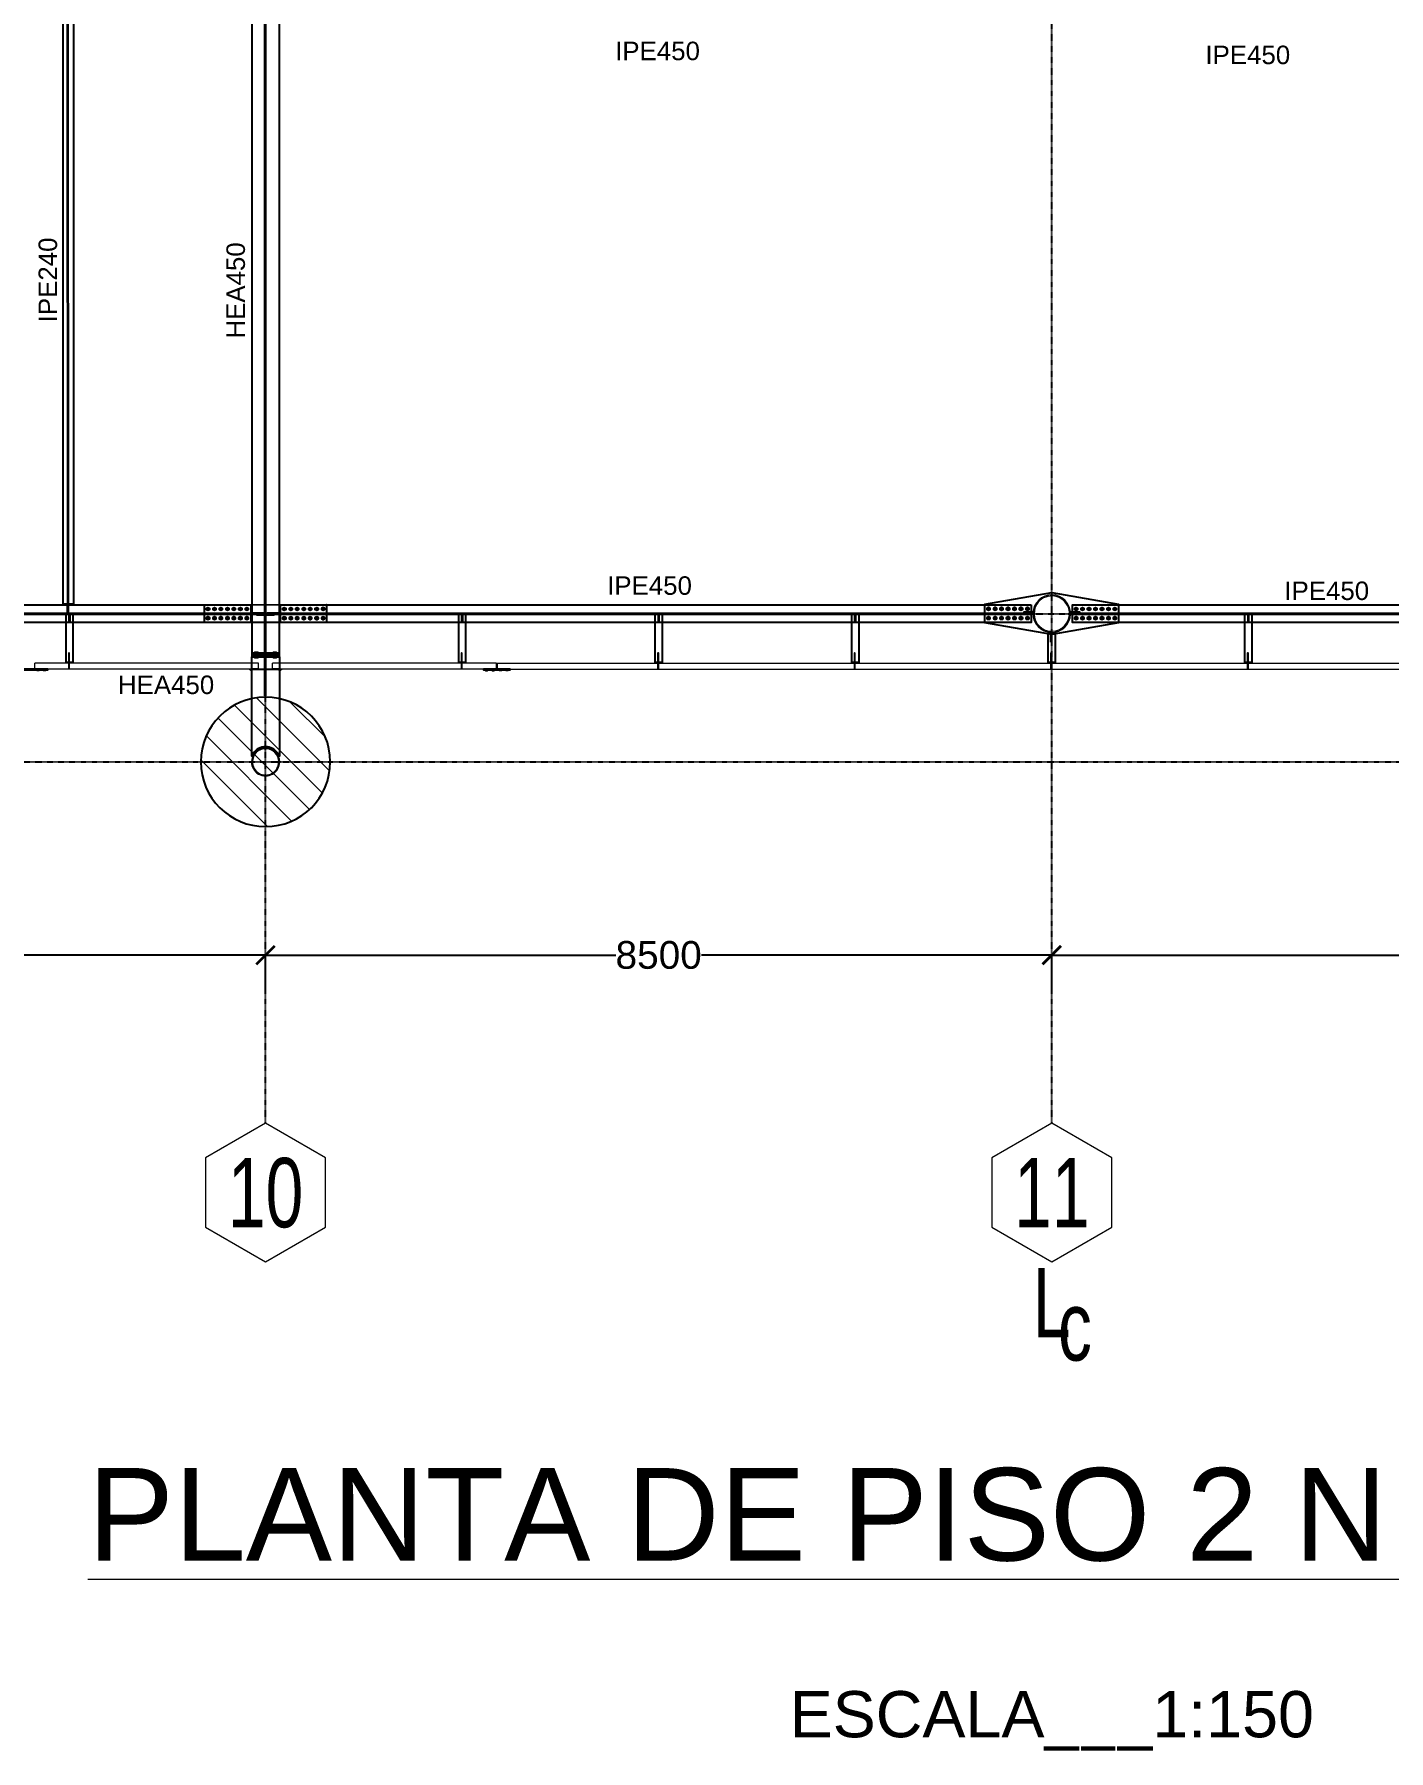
# Model space of a CAD drawing. Header units: millimetres. Extents: x -12345 to 95575, y -10691 to 31862.
# Drawn here: x 31500 to 46143, y -10691 to 7867 of the extents above; entities that cross this region are included whole.
import ezdxf
from ezdxf.enums import TextEntityAlignment as Align

# ---------------------------------------------------------------- set-up
doc = ezdxf.new("R2010")
doc.units = ezdxf.units.MM
doc.header["$LTSCALE"] = 0.9
doc.linetypes.add('DXK_LINE_DOT3', pattern=[5.9187, 2.979, -0.9799, 0.9799, -0.9799])
doc.layers.get('0').update_dxf_attribs({"color": 255})
for name, color, linetype, lineweight in [('0-1', 7, 'Continuous', 5), ('E_COLUMNAS', 1, 'Continuous', 18), ('E_COLUMNAS-1', 1, 'Continuous', 25), ('E_TEXTO', 3, 'Continuous', 9), ('HCB-TEXT-H1', 6, 'Continuous', 18), ('HCB-TEXT-H2', 4, 'Continuous', 18), ('HCB_EJES', 1, 'DXK_LINE_DOT3', 9), ('TUBO-REDONDO', 1, 'Continuous', 9)]:
    doc.layers.add(name, color=color, linetype=linetype, lineweight=lineweight)
for name, color, linetype in [('COTAS', 8, 'Continuous'), ('HCB-EJES', 1, 'Continuous'), ('HCB-ROTULOS', 2, 'Continuous'), ('HCB_ALMA', 8, 'Continuous'), ('HCB_PLATINA', 4, 'Continuous'), ('HCB_VIGAS', 4, 'Continuous')]:
    doc.layers.add(name, color=color, linetype=linetype)
doc.styles.add('VERDANA', font='arial.ttf')
doc.dimstyles.new('1.125', dxfattribs={"dimscale": 0, "dimtxt": 300, "dimasz": 200, "dimexe": 4, "dimexo": 4, "dimgap": 15, "dimtad": 0, "dimdec": 0, "dimzin": 4, "dimdsep": 46, "dimtxsty": 'VERDANA', "dimblk": 'ARCHTICK', "dimcen": -10, "dimclrd": 256, "dimclrt": 3, "dimadec": 0, "dimazin": 0, "dimtfac": 1, "dimtdec": 0, "dimtmove": 2, "dimatfit": 0, "dimldrblk": 'OBLIQUE', "dimfxl": 0.05, "dimtolj": 1, "dimtzin": 0, "dimarcsym": 0})

# ---------------------------------------------------------------- blocks, each defined once
blk = doc.blocks.new('_ArchTick')
at = {"color": 0, "linetype": 'ByBlock', "const_width": 0.15}
blk.add_lwpolyline([(-0.5, -0.5), (0.5, 0.5)], dxfattribs=at)
blk = doc.blocks.new('*D108')
at = {"layer": 'COTAS', "color": 0, "lineweight": -2, "transparency": 16777216}
for p, q in [((25500, -2507), (25500, -2085)), ((34000, -2507), (34000, -2085))]:
    blk.add_line(p, q, dxfattribs=at)
at = {"layer": 'COTAS', "lineweight": -2, "transparency": 16777216}
for p, q in [((25500, -2089), (29287, -2089)), ((34000, -2089), (30213, -2089))]:
    blk.add_line(p, q, dxfattribs=at)
at = {"layer": 'Defpoints', "color": 0, "transparency": 16777216}
for p in [(25500, -2089), (25500, -2511), (34000, -2511)]:
    blk.add_point(p, dxfattribs=at)
at = {"layer": 'COTAS', "lineweight": -2, "transparency": 16777216, "xscale": 200, "yscale": 200, "zscale": 200, "rotation": 180}
blk.add_blockref('_ArchTick', (25500, -2089), dxfattribs=at)
at = {"layer": 'COTAS', "lineweight": -2, "transparency": 16777216, "xscale": 200, "yscale": 200, "zscale": 200}
blk.add_blockref('_ArchTick', (34000, -2089), dxfattribs=at)
at = {"layer": 'COTAS', "color": 3, "transparency": 16777216, "insert": (29750, -2089), "char_height": 300, "attachment_point": 5, "style": 'VERDANA'}
blk.add_mtext('\\A1;8500', dxfattribs=at)
blk = doc.blocks.new('_Oblique')
at = {"color": 0, "linetype": 'ByBlock', "lineweight": -2}
blk.add_line((-0.5, -0.5), (0.5, 0.5), dxfattribs=at)
blk = doc.blocks.new('*D109')
at = {"layer": 'COTAS', "color": 0, "lineweight": -2, "transparency": 16777216}
for p, q in [((34000, -2507), (34000, -2085)), ((42500, -2507), (42500, -2085))]:
    blk.add_line(p, q, dxfattribs=at)
at = {"layer": 'COTAS', "lineweight": -2, "transparency": 16777216}
for p, q in [((34000, -2089), (37787, -2089)), ((42500, -2089), (38713, -2089))]:
    blk.add_line(p, q, dxfattribs=at)
at = {"layer": 'Defpoints', "color": 0, "transparency": 16777216}
for p in [(34000, -2089), (34000, -2511), (42500, -2511)]:
    blk.add_point(p, dxfattribs=at)
at = {"layer": 'COTAS', "lineweight": -2, "transparency": 16777216, "xscale": 200, "yscale": 200, "zscale": 200, "rotation": 180}
blk.add_blockref('_ArchTick', (34000, -2089), dxfattribs=at)
at = {"layer": 'COTAS', "lineweight": -2, "transparency": 16777216, "xscale": 200, "yscale": 200, "zscale": 200}
blk.add_blockref('_ArchTick', (42500, -2089), dxfattribs=at)
at = {"layer": 'COTAS', "color": 3, "transparency": 16777216, "insert": (38250, -2089), "char_height": 300, "attachment_point": 5, "style": 'VERDANA'}
blk.add_mtext('\\A1;8500', dxfattribs=at)
blk = doc.blocks.new('*D110')
at = {"layer": 'COTAS', "color": 0, "lineweight": -2, "transparency": 16777216}
for p, q in [((42500, -2507), (42500, -2085)), ((51000, -2507), (51000, -2085))]:
    blk.add_line(p, q, dxfattribs=at)
at = {"layer": 'COTAS', "lineweight": -2, "transparency": 16777216}
for p, q in [((42500, -2089), (46287, -2089)), ((51000, -2089), (47213, -2089))]:
    blk.add_line(p, q, dxfattribs=at)
at = {"layer": 'Defpoints', "color": 0, "transparency": 16777216}
for p in [(42500, -2089), (42500, -2511), (51000, -2511)]:
    blk.add_point(p, dxfattribs=at)
at = {"layer": 'COTAS', "lineweight": -2, "transparency": 16777216, "xscale": 200, "yscale": 200, "zscale": 200, "rotation": 180}
blk.add_blockref('_ArchTick', (42500, -2089), dxfattribs=at)
at = {"layer": 'COTAS', "lineweight": -2, "transparency": 16777216, "xscale": 200, "yscale": 200, "zscale": 200}
blk.add_blockref('_ArchTick', (51000, -2089), dxfattribs=at)
at = {"layer": 'COTAS', "color": 3, "transparency": 16777216, "insert": (46750, -2089), "char_height": 300, "attachment_point": 5, "style": 'VERDANA'}
blk.add_mtext('\\A1;8500', dxfattribs=at)

msp = doc.modelspace()

# ---------------------------------------------------------------- hatches: boundary and pattern name
at = {"layer": 'E_COLUMNAS'}
h = msp.add_hatch(dxfattribs=at)
h.set_pattern_fill('FP_1', color=256, scale=1000, style=0, pattern_type=2)
h.set_pattern_definition([(135, (82662.1, -140662.42), (-159.09903, -159.09903), [])])
h.paths.add_polyline_path([(34000, -700), (34091.4, -694), (34181.2, -676.1), (34267.9, -646.7), (34350, -606.2), (34426.1, -555.3), (34495, -495), (34555.3, -426.1), (34606.2, -350), (34646.7, -267.9), (34676.1, -181.2), (34694, -91.4), (34700, 0), (34694, 91.4), (34676.1, 181.2), (34646.7, 267.9), (34606.2, 350), (34555.3, 426.1), (34495, 495), (34426.1, 555.3), (34350, 606.2), (34267.9, 646.7), (34181.2, 676.1), (34091.4, 694), (34000, 700), (33908.6, 694), (33818.8, 676.1), (33732.1, 646.7), (33650, 606.2), (33573.9, 555.3), (33505, 495), (33444.7, 426.1), (33393.8, 350), (33353.3, 267.9), (33323.9, 181.2), (33306, 91.4), (33300, 0), (33306, -91.4), (33323.9, -181.2), (33353.3, -267.9), (33393.8, -350), (33444.7, -426.1), (33505, -495), (33573.9, -555.3), (33650, -606.2), (33732.1, -646.7), (33818.8, -676.1), (33908.6, -694)])

# ---------------------------------------------------------------- linework, layer by layer
at = {"color": 1, "linetype": 'Continuous'}
for centre, radius, start, end in [((33377.3, 1653.4), 11.5, 18, 198), ((33377.3, 1553.4), 11.5, 18, 198), ((33377.3, 1653.4), 11.5, 198, 18), ((33377.3, 1553.4), 11.5, 198, 18), ((33377.3, 1653.4), 10, 90, 270), ((33377.3, 1553.4), 10, 90, 270), ((33377.3, 1653.4), 10, 270, 90), ((33377.3, 1553.4), 10, 270, 90), ((33447.3, 1653.4), 11.5, 18, 198), ((33447.3, 1553.4), 11.5, 18, 198), ((33447.3, 1653.4), 11.5, 198, 18), ((33447.3, 1553.4), 11.5, 198, 18), ((33447.3, 1653.4), 10, 90, 270), ((33447.3, 1553.4), 10, 90, 270), ((33447.3, 1653.4), 10, 270, 90), ((33447.3, 1553.4), 10, 270, 90), ((33517.3, 1653.4), 11.5, 18, 198), ((33517.3, 1553.4), 11.5, 18, 198), ((33517.3, 1653.4), 11.5, 198, 18), ((33517.3, 1553.4), 11.5, 198, 18), ((33517.3, 1653.4), 10, 90, 270), ((33517.3, 1553.4), 10, 90, 270), ((33517.3, 1653.4), 10, 270, 90), ((33517.3, 1553.4), 10, 270, 90), ((33587.3, 1653.4), 11.5, 18, 198), ((33587.3, 1553.4), 11.5, 18, 198), ((33587.3, 1653.4), 11.5, 198, 18), ((33587.3, 1553.4), 11.5, 198, 18), ((33587.3, 1653.4), 10, 90, 270), ((33587.3, 1553.4), 10, 90, 270), ((33587.3, 1653.4), 10, 270, 90), ((33587.3, 1553.4), 10, 270, 90), ((33657.3, 1653.4), 11.5, 18, 198), ((33657.3, 1553.4), 11.5, 18, 198), ((33657.3, 1653.4), 11.5, 198, 18), ((33657.3, 1553.4), 11.5, 198, 18), ((33657.3, 1653.4), 10, 90, 270), ((33657.3, 1553.4), 10, 90, 270), ((33657.3, 1653.4), 10, 270, 90), ((33657.3, 1553.4), 10, 270, 90), ((33727.3, 1653.4), 11.5, 18, 198), ((33727.3, 1553.4), 11.5, 18, 198), ((33727.3, 1653.4), 11.5, 198, 18), ((33727.3, 1553.4), 11.5, 198, 18), ((33727.3, 1653.4), 10, 90, 270), ((33727.3, 1553.4), 10, 90, 270), ((33727.3, 1653.4), 10, 270, 90), ((33727.3, 1553.4), 10, 270, 90), ((33797.3, 1653.4), 11.5, 18, 198), ((33797.3, 1553.4), 11.5, 18, 198), ((33797.3, 1653.4), 11.5, 198, 18), ((33797.3, 1553.4), 11.5, 198, 18), ((33797.3, 1653.4), 10, 90, 270), ((33797.3, 1553.4), 10, 90, 270), ((33797.3, 1653.4), 10, 270, 90), ((33797.3, 1553.4), 10, 270, 90), ((34202.6, 1653.4), 11.5, 18.07296, 198.07296), ((34202.8, 1553.4), 11.5, 18.07296, 198.07296), ((34202.6, 1653.4), 11.5, 198.07296, 18.07296), ((34202.8, 1553.4), 11.5, 198.07296, 18.07296), ((34202.6, 1653.4), 10, 90.07296, 270.07296), ((34202.8, 1553.4), 10, 90.07296, 270.07296), ((34202.6, 1653.4), 10, 270.07296, 90.07296), ((34202.8, 1553.4), 10, 270.07296, 90.07296), ((34272.6, 1653.5), 11.5, 18.07296, 198.07296), ((34272.8, 1553.5), 11.5, 18.07296, 198.07296), ((34272.6, 1653.5), 11.5, 198.07296, 18.07296), ((34272.8, 1553.5), 11.5, 198.07296, 18.07296), ((34272.6, 1653.5), 10, 90.07296, 270.07296), ((34272.8, 1553.5), 10, 90.07296, 270.07296), ((34272.6, 1653.5), 10, 270.07296, 90.07296), ((34272.8, 1553.5), 10, 270.07296, 90.07296), ((34342.6, 1653.6), 11.5, 18.07296, 198.07296), ((34342.8, 1553.6), 11.5, 18.07296, 198.07296), ((34342.6, 1653.6), 11.5, 198.07296, 18.07296), ((34342.8, 1553.6), 11.5, 198.07296, 18.07296), ((34342.6, 1653.6), 10, 90.07296, 270.07296), ((34342.8, 1553.6), 10, 90.07296, 270.07296), ((34342.6, 1653.6), 10, 270.07296, 90.07296), ((34342.8, 1553.6), 10, 270.07296, 90.07296), ((34412.6, 1653.6), 11.5, 18.07296, 198.07296), ((34412.8, 1553.6), 11.5, 18.07296, 198.07296), ((34412.6, 1653.6), 11.5, 198.07296, 18.07296), ((34412.8, 1553.6), 11.5, 198.07296, 18.07296), ((34412.6, 1653.6), 10, 90.07296, 270.07296), ((34412.8, 1553.6), 10, 90.07296, 270.07296), ((34412.6, 1653.6), 10, 270.07296, 90.07296), ((34412.8, 1553.6), 10, 270.07296, 90.07296), ((34482.6, 1653.7), 11.5, 18.07296, 198.07296), ((34482.8, 1553.7), 11.5, 18.07296, 198.07296), ((34482.6, 1653.7), 11.5, 198.07296, 18.07296), ((34482.8, 1553.7), 11.5, 198.07296, 18.07296), ((34482.6, 1653.7), 10, 90.07296, 270.07296), ((34482.8, 1553.7), 10, 90.07296, 270.07296), ((34482.6, 1653.7), 10, 270.07296, 90.07296), ((34482.8, 1553.7), 10, 270.07296, 90.07296), ((34552.6, 1653.8), 11.5, 18.07296, 198.07296), ((34552.8, 1553.8), 11.5, 18.07296, 198.07296), ((34552.6, 1653.8), 11.5, 198.07296, 18.07296), ((34552.8, 1553.8), 11.5, 198.07296, 18.07296), ((34552.6, 1653.8), 10, 90.07296, 270.07296), ((34552.8, 1553.8), 10, 90.07296, 270.07296), ((34552.6, 1653.8), 10, 270.07296, 90.07296), ((34552.8, 1553.8), 10, 270.07296, 90.07296), ((34622.6, 1653.9), 11.5, 18.07296, 198.07296), ((34622.8, 1553.9), 11.5, 18.07296, 198.07296), ((34622.6, 1653.9), 11.5, 198.07296, 18.07296), ((34622.8, 1553.9), 11.5, 198.07296, 18.07296), ((34622.6, 1653.9), 10, 90.07296, 270.07296), ((34622.8, 1553.9), 10, 90.07296, 270.07296), ((34622.6, 1653.9), 10, 270.07296, 90.07296), ((34622.8, 1553.9), 10, 270.07296, 90.07296), ((41817, 1654), 11.5, 18.0268, 198.0268), ((41817.1, 1554), 11.5, 18.0268, 198.0268), ((41817, 1654), 11.5, 198.0268, 18.0268), ((41817.1, 1554), 11.5, 198.0268, 18.0268), ((41817, 1654), 10, 90.0268, 270.0268), ((41817.1, 1554), 10, 90.0268, 270.0268), ((41817, 1654), 10, 270.0268, 90.0268), ((41817.1, 1554), 10, 270.0268, 90.0268), ((41887, 1654), 11.5, 18.0268, 198.0268), ((41887.1, 1554), 11.5, 18.0268, 198.0268), ((41887, 1654), 11.5, 198.0268, 18.0268), ((41887.1, 1554), 11.5, 198.0268, 18.0268), ((41887, 1654), 10, 90.0268, 270.0268), ((41887.1, 1554), 10, 90.0268, 270.0268), ((41887, 1654), 10, 270.0268, 90.0268), ((41887.1, 1554), 10, 270.0268, 90.0268), ((41957, 1654.1), 11.5, 18.0268, 198.0268), ((41957.1, 1554.1), 11.5, 18.0268, 198.0268), ((41957, 1654.1), 11.5, 198.0268, 18.0268), ((41957.1, 1554.1), 11.5, 198.0268, 18.0268), ((41957, 1654.1), 10, 90.0268, 270.0268), ((41957.1, 1554.1), 10, 90.0268, 270.0268), ((41957, 1654.1), 10, 270.0268, 90.0268), ((41957.1, 1554.1), 10, 270.0268, 90.0268), ((42027, 1654.1), 11.5, 18.0268, 198.0268), ((42027.1, 1554.1), 11.5, 18.0268, 198.0268), ((42027, 1654.1), 11.5, 198.0268, 18.0268), ((42027.1, 1554.1), 11.5, 198.0268, 18.0268), ((42027, 1654.1), 10, 90.0268, 270.0268), ((42027.1, 1554.1), 10, 90.0268, 270.0268), ((42027, 1654.1), 10, 270.0268, 90.0268), ((42027.1, 1554.1), 10, 270.0268, 90.0268), ((42097, 1654.1), 11.5, 18.0268, 198.0268), ((42097.1, 1554.1), 11.5, 18.0268, 198.0268), ((42097, 1654.1), 11.5, 198.0268, 18.0268), ((42097.1, 1554.1), 11.5, 198.0268, 18.0268), ((42097, 1654.1), 10, 90.0268, 270.0268), ((42097.1, 1554.1), 10, 90.0268, 270.0268), ((42097, 1654.1), 10, 270.0268, 90.0268), ((42097.1, 1554.1), 10, 270.0268, 90.0268), ((42167, 1654.2), 11.5, 18.0268, 198.0268), ((42167.1, 1554.2), 11.5, 18.0268, 198.0268), ((42167, 1654.2), 11.5, 198.0268, 18.0268), ((42167.1, 1554.2), 11.5, 198.0268, 18.0268), ((42167, 1654.2), 10, 90.0268, 270.0268), ((42167.1, 1554.2), 10, 90.0268, 270.0268), ((42167, 1654.2), 10, 270.0268, 90.0268), ((42167.1, 1554.2), 10, 270.0268, 90.0268), ((42237, 1654.2), 11.5, 18.0268, 198.0268), ((42237.1, 1554.2), 11.5, 18.0268, 198.0268), ((42237, 1654.2), 11.5, 198.0268, 18.0268), ((42237.1, 1554.2), 11.5, 198.0268, 18.0268), ((42237, 1654.2), 10, 90.0268, 270.0268), ((42237.1, 1554.2), 10, 90.0268, 270.0268), ((42237, 1654.2), 10, 270.0268, 90.0268), ((42237.1, 1554.2), 10, 270.0268, 90.0268), ((42763.1, 1653.4), 11.5, 18.0268, 198.0268), ((42763.1, 1553.4), 11.5, 18.0268, 198.0268), ((42763.1, 1653.4), 11.5, 198.0268, 18.0268), ((42763.1, 1553.4), 11.5, 198.0268, 18.0268), ((42763.1, 1653.4), 10, 90.0268, 270.0268), ((42763.1, 1553.4), 10, 90.0268, 270.0268), ((42763.1, 1653.4), 10, 270.0268, 90.0268), ((42763.1, 1553.4), 10, 270.0268, 90.0268), ((42833.1, 1653.4), 11.5, 18.0268, 198.0268), ((42833.1, 1553.4), 11.5, 18.0268, 198.0268), ((42833.1, 1653.4), 11.5, 198.0268, 18.0268), ((42833.1, 1553.4), 11.5, 198.0268, 18.0268), ((42833.1, 1653.4), 10, 90.0268, 270.0268), ((42833.1, 1553.4), 10, 90.0268, 270.0268), ((42833.1, 1653.4), 10, 270.0268, 90.0268), ((42833.1, 1553.4), 10, 270.0268, 90.0268), ((42903.1, 1653.5), 11.5, 18.0268, 198.0268), ((42903.1, 1553.5), 11.5, 18.0268, 198.0268), ((42903.1, 1653.5), 11.5, 198.0268, 18.0268), ((42903.1, 1553.5), 11.5, 198.0268, 18.0268), ((42903.1, 1653.5), 10, 90.0268, 270.0268), ((42903.1, 1553.5), 10, 90.0268, 270.0268), ((42903.1, 1653.5), 10, 270.0268, 90.0268), ((42903.1, 1553.5), 10, 270.0268, 90.0268), ((42973.1, 1653.5), 11.5, 18.0268, 198.0268), ((42973.1, 1553.5), 11.5, 18.0268, 198.0268), ((42973.1, 1653.5), 11.5, 198.0268, 18.0268), ((42973.1, 1553.5), 11.5, 198.0268, 18.0268), ((42973.1, 1653.5), 10, 90.0268, 270.0268), ((42973.1, 1553.5), 10, 90.0268, 270.0268), ((42973.1, 1653.5), 10, 270.0268, 90.0268), ((42973.1, 1553.5), 10, 270.0268, 90.0268), ((43043.1, 1653.5), 11.5, 18.0268, 198.0268), ((43043.1, 1553.5), 11.5, 18.0268, 198.0268), ((43043.1, 1653.5), 11.5, 198.0268, 18.0268), ((43043.1, 1553.5), 11.5, 198.0268, 18.0268), ((43043.1, 1653.5), 10, 90.0268, 270.0268), ((43043.1, 1553.5), 10, 90.0268, 270.0268), ((43043.1, 1653.5), 10, 270.0268, 90.0268), ((43043.1, 1553.5), 10, 270.0268, 90.0268), ((43113.1, 1653.6), 11.5, 18.0268, 198.0268), ((43113.1, 1553.6), 11.5, 18.0268, 198.0268), ((43113.1, 1653.6), 11.5, 198.0268, 18.0268), ((43113.1, 1553.6), 11.5, 198.0268, 18.0268), ((43113.1, 1653.6), 10, 90.0268, 270.0268), ((43113.1, 1553.6), 10, 90.0268, 270.0268), ((43113.1, 1653.6), 10, 270.0268, 90.0268), ((43113.1, 1553.6), 10, 270.0268, 90.0268), ((43183.1, 1653.6), 11.5, 18.0268, 198.0268), ((43183.1, 1553.6), 11.5, 18.0268, 198.0268), ((43183.1, 1653.6), 11.5, 198.0268, 18.0268), ((43183.1, 1553.6), 11.5, 198.0268, 18.0268), ((43183.1, 1653.6), 10, 90.0268, 270.0268), ((43183.1, 1553.6), 10, 90.0268, 270.0268), ((43183.1, 1653.6), 10, 270.0268, 90.0268), ((43183.1, 1553.6), 10, 270.0268, 90.0268)]:
    msp.add_arc(centre, radius, start, end, dxfattribs=at)
at = {"layer": '0-1', "color": 8}
for p, q in [((31505, 1001.6), (31505, 1066.6)), ((33850, 1066.6), (31505, 1066.6)), ((33850, 1001.6), (31505, 1001.6)), ((33924.3, 1066.6), (33850, 1066.6)), ((33924.3, 1001.6), (33924.3, 1066.6)), ((34075.8, 1001.6), (34075.8, 1066.6)), ((34150, 1066.6), (34075.8, 1066.6)), ((36495, 1066.6), (34150, 1066.6)), ((36495, 1001.6), (34150, 1001.6)), ((36495, 1001.6), (36495, 1066.6)), ((36505, 1066.6), (36505, 1001.6)), ((36505, 1066.6), (48495, 1066.6)), ((36505, 1001.6), (48495, 1001.6))]:
    msp.add_line(p, q, dxfattribs=at)
at = {"layer": 'E_COLUMNAS', "linetype": 'Continuous'}
for points in [[(33847.7, -0.1, 1), (34152.7, 0.1, 1)], [(33857.7, 0.1, 1), (34142.7, 0, 1)]]:
    msp.add_lwpolyline(points, format="xyb", close=True, dxfattribs=at)
at = {"layer": 'E_COLUMNAS-1'}
msp.add_lwpolyline([(34700, 0, 1), (33300, 0, 1)], format="xyb", close=True, dxfattribs=at)
at = {"layer": 'HCB-EJES', "linetype": 'DXK_LINE_DOT3'}
for p, q in [((34000, -3906.8), (34000, 29407)), ((42500, -3906.8), (42500, 29407)), ((-6888.4, 1600), (90118.8, 1600)), ((-10844.5, 0), (94075, 0))]:
    msp.add_line(p, q, dxfattribs=at)
at = {"layer": 'HCB_ALMA'}
for p, q in [((31864, 1708.3), (31860.4, 8216.8)), ((31871.1, 1708.3), (31867.5, 8216.8)), ((33990.7, 712.7), (33990.7, 8300)), ((34002.2, 712.7), (34002.2, 8300)), ((25709.4, 1608), (33838.2, 1608)), ((25709.4, 1598.6), (33836.4, 1598.6)), ((34156.4, 1607.9), (42285.3, 1607.9)), ((34156.4, 1598.5), (42283.5, 1598.5)), ((42709.4, 1608), (50838.2, 1608)), ((42709.4, 1598.6), (50836.4, 1598.6))]:
    msp.add_line(p, q, dxfattribs=at)
at = {"layer": 'HCB_EJES', "color": 40, "linetype": 'ByBlock', "true_color": 0xf8d731}
for points in [[(33350.5, -5031.8), (34000, -5406.8), (34649.5, -5031.8), (34649.5, -4281.8), (34000, -3906.8), (33350.5, -4281.8)], [(41850.5, -5031.8), (42500, -5406.8), (43149.5, -5031.8), (43149.5, -4281.8), (42500, -3906.8), (41850.5, -4281.8)]]:
    msp.add_lwpolyline(points, close=True, dxfattribs=at)
at = {"layer": 'HCB_PLATINA', "color": 8}
for p, q in [((31877, 1578.7), (31883, 1578.7)), ((36122.2, 1578.5), (36128.2, 1578.5)), ((38247.2, 1578.5), (38253.2, 1578.5)), ((40372.2, 1578.5), (40378.2, 1578.5)), ((44622.2, 1578.6), (44628.2, 1578.6))]:
    msp.add_line(p, q, dxfattribs=at)
at = {"layer": 'HCB_VIGAS'}
for p, q in [((33904.3, 1598.7), (33904.3, 1588.7)), ((31871.5, 1159.1), (31877.5, 1159.1)), ((33900, 1174.7), (33900, 1187.9)), ((33900, 1123.5), (33900, 1136.7)), ((34100, 1174.7), (34100, 1187.9)), ((34100, 1123.5), (34100, 1136.7)), ((36116.7, 1159.1), (36122.7, 1159.1)), ((38241.7, 1159.1), (38247.7, 1159.1)), ((40366.7, 1159.1), (40372.7, 1159.1)), ((42491.5, 1159.1), (42497.5, 1159.1)), ((44616.7, 1159.1), (44622.7, 1159.1)), ((31534.8, 987.7), (31534.8, 995.6)), ((31545.2, 987.7), (31545.2, 995.6)), ((31604.8, 987.7), (31604.8, 995.6)), ((31615.2, 987.7), (31615.2, 995.6)), ((31871.5, 1079.1), (31877.5, 1079.1)), ((31871.5, 1066.6), (31877.5, 1066.6)), ((31871.5, 1019.1), (31877.5, 1019.1)), ((33849.1, 989.7), (33849.1, 997.6)), ((33924.3, 1001.6), (33850, 1001.6)), ((33914.3, 997.6), (33914.3, 1001.6)), ((33934.3, 997.6), (33934.3, 1001.6)), ((33969.3, 997.6), (33969.3, 1001.6)), ((34030.8, 997.6), (34030.8, 1001.6)), ((34065.8, 997.6), (34065.8, 1001.6)), ((34150, 1001.6), (34075.8, 1001.6)), ((34085.8, 997.6), (34085.8, 1001.6)), ((36116.7, 1079.1), (36122.7, 1079.1)), ((36116.7, 1066.6), (36122.7, 1066.6)), ((36116.7, 1019.1), (36122.7, 1019.1)), ((36384.8, 987.7), (36384.8, 995.6)), ((36395.2, 987.7), (36395.2, 995.6)), ((36454.8, 987.7), (36454.8, 995.6)), ((36465.2, 987.7), (36465.2, 995.6)), ((36534.8, 987.7), (36534.8, 995.6)), ((36545.2, 987.7), (36545.2, 995.6)), ((36604.8, 987.7), (36604.8, 995.6)), ((36615.2, 987.7), (36615.2, 995.6)), ((38241.7, 1079.1), (38247.7, 1079.1)), ((38241.7, 1066.6), (38247.7, 1066.6)), ((38241.7, 1019.1), (38247.7, 1019.1)), ((40366.7, 1079.1), (40372.7, 1079.1)), ((40366.7, 1066.6), (40372.7, 1066.6)), ((40366.7, 1019.1), (40372.7, 1019.1)), ((42491.5, 1079.1), (42497.5, 1079.1)), ((42491.5, 1066.6), (42497.5, 1066.6)), ((42491.5, 1019.1), (42497.5, 1019.1)), ((44616.7, 1079.1), (44622.7, 1079.1)), ((44616.7, 1066.6), (44622.7, 1066.6)), ((44616.7, 1019.1), (44622.7, 1019.1))]:
    msp.add_line(p, q, dxfattribs=at)
msp.add_lwpolyline([(33850, 8549.6), (33850, 1699.4), (33850, 1507.9), (33850, 1174.7), (34150, 1174.7), (34150, 1507.9), (34150, 1699.7), (34150, 8549.6, -0.7477657), (33850, 8549.6)], format="xyb", dxfattribs=at)
for points in [[(31807.5, 8219.5), (31807.5, 1708.4), (31927.5, 1708.4), (31927.5, 8226.3), (31807.5, 8219.5)], [(33840, 1598.7), (33984.3, 1598.7), (33984.3, 1608.1), (33840, 1608.1)], [(33900.7, 1588.7), (33990.7, 1588.7), (33990.7, 1598.7), (33900.7, 1598.7)], [(34160, 1608.1), (34015.8, 1608.1), (34015.8, 1598.7), (34160, 1598.7)], [(33885, 1174.7), (33885, 1187.9), (33915, 1187.9), (33915, 1174.7)], [(33915, 1136.7), (33915, 1123.5), (33885, 1123.5), (33885, 1136.7)], [(34085, 1174.7), (34085, 1187.9), (34115, 1187.9), (34115, 1174.7)], [(34115, 1136.7), (34115, 1123.5), (34085, 1123.5), (34085, 1136.7)], [(31550.4, 995.6), (31550.4, 987.7), (31529.6, 987.7), (31529.6, 995.6)], [(31620.4, 995.6), (31620.4, 987.7), (31599.6, 987.7), (31599.6, 995.6)], [(33850, 989.7), (33849.1, 989.7), (33843.9, 989.7), (33843.9, 997.6)], [(34150, 989.7), (34151, 989.7), (34151, 997.6)], [(34151, 989.7), (34156.2, 989.7), (34156.2, 997.6)], [(36379.6, 995.6), (36379.6, 987.7), (36400.4, 987.7), (36400.4, 995.6)], [(36449.6, 995.6), (36449.6, 987.7), (36470.4, 987.7), (36470.4, 995.6)], [(36550.4, 995.6), (36550.4, 987.7), (36529.6, 987.7), (36529.6, 995.6)], [(36620.4, 995.6), (36620.4, 987.7), (36599.6, 987.7), (36599.6, 995.6)]]:
    msp.add_lwpolyline(points, dxfattribs=at)
for points in [[(33340.2, 1698.4), (33840, 1698.4), (33840, 1508.4), (33340, 1508.4), (26223, 1508.4), (25723, 1508.4), (25723, 1698.4), (26223, 1698.4)], [(31854, 1607.9), (31864, 1607.9), (31864, 1698.2), (31854, 1698.2)], [(31864, 1617.9), (31871.1, 1617.9), (31871.1, 1708.3), (31864, 1708.3)], [(33377.3, 1636.1), (33362.3, 1644.7), (33362.3, 1662), (33377.3, 1670.7), (33392.3, 1662), (33392.3, 1644.7)], [(33447.3, 1636.1), (33432.3, 1644.7), (33432.3, 1662), (33447.3, 1670.7), (33462.3, 1662), (33462.3, 1644.7)], [(33517.3, 1636.1), (33502.3, 1644.7), (33502.3, 1662), (33517.3, 1670.7), (33532.3, 1662), (33532.3, 1644.7)], [(33587.3, 1636.1), (33572.3, 1644.7), (33572.3, 1662), (33587.3, 1670.7), (33602.3, 1662), (33602.3, 1644.7)], [(33657.3, 1636.1), (33642.3, 1644.7), (33642.3, 1662), (33657.3, 1670.7), (33672.3, 1662), (33672.3, 1644.7)], [(33727.3, 1636.1), (33712.3, 1644.7), (33712.3, 1662), (33727.3, 1670.7), (33742.3, 1662), (33742.3, 1644.7)], [(33797.3, 1636.1), (33782.3, 1644.7), (33782.3, 1662), (33797.3, 1670.7), (33812.3, 1662), (33812.3, 1644.7)], [(42277, 1698.3), (42277, 1508.3), (41777, 1508.3), (34660, 1508.4), (34160, 1508.4), (34160, 1698.4), (34659.8, 1698.4), (41777, 1698.3)], [(34202.6, 1670.7), (34217.6, 1662.1), (34217.6, 1644.7), (34202.7, 1636.1), (34187.6, 1644.7), (34187.6, 1662)], [(34272.6, 1670.8), (34287.6, 1662.1), (34287.6, 1644.8), (34272.7, 1636.1), (34257.6, 1644.8), (34257.6, 1662.1)], [(34342.6, 1670.9), (34357.6, 1662.2), (34357.6, 1644.9), (34342.7, 1636.2), (34327.6, 1644.9), (34327.6, 1662.2)], [(34412.6, 1671), (34427.6, 1662.3), (34427.6, 1645), (34412.7, 1636.3), (34397.6, 1645), (34397.6, 1662.3)], [(34482.6, 1671.1), (34497.6, 1662.4), (34497.6, 1645.1), (34482.7, 1636.4), (34467.6, 1645.1), (34467.6, 1662.4)], [(34552.6, 1671.1), (34567.6, 1662.5), (34567.6, 1645.2), (34552.7, 1636.5), (34537.6, 1645.1), (34537.6, 1662.5)], [(34622.6, 1671.2), (34637.6, 1662.6), (34637.6, 1645.3), (34622.7, 1636.6), (34607.6, 1645.2), (34607.6, 1662.6)], [(41817, 1636.7), (41802, 1645.3), (41802, 1662.7), (41817, 1671.3), (41832, 1662.7), (41832, 1645.4)], [(41887, 1636.7), (41872, 1645.4), (41872, 1662.7), (41887, 1671.4), (41902, 1662.7), (41902, 1645.4)], [(41957, 1636.7), (41942, 1645.4), (41942, 1662.7), (41957, 1671.4), (41972, 1662.7), (41972, 1645.4)], [(42027, 1636.8), (42012, 1645.4), (42012, 1662.8), (42027, 1671.4), (42042, 1662.8), (42042, 1645.4)], [(42097, 1636.8), (42082, 1645.5), (42082, 1662.8), (42097, 1671.5), (42112, 1662.8), (42112, 1645.5)], [(42167, 1636.8), (42152, 1645.5), (42152, 1662.8), (42167, 1671.5), (42182, 1662.8), (42182, 1645.5)], [(42237, 1636.9), (42222, 1645.5), (42222, 1662.9), (42237, 1671.5), (42252, 1662.9), (42252, 1645.5)], [(50840, 1508.4), (50340, 1508.4), (46880.8, 1508.3), (46760.9, 1508.3), (43223, 1508.3), (42722.9, 1508.3), (42722.9, 1698.3), (43223, 1698.3), (46760.6, 1698.3), (47001, 1698.3), (50341.8, 1698.4), (50840, 1698.4)], [(42763.1, 1636.1), (42748.1, 1644.7), (42748.1, 1662), (42763.1, 1670.7), (42778.1, 1662.1), (42778.1, 1644.7)], [(42833.1, 1636.1), (42818.1, 1644.8), (42818.1, 1662.1), (42833.1, 1670.7), (42848.1, 1662.1), (42848.1, 1644.8)], [(42903.1, 1636.1), (42888.1, 1644.8), (42888.1, 1662.1), (42903.1, 1670.8), (42918.1, 1662.1), (42918.1, 1644.8)], [(42973.1, 1636.2), (42958.1, 1644.8), (42958.1, 1662.1), (42973.1, 1670.8), (42988.1, 1662.2), (42988.1, 1644.8)], [(43043.1, 1636.2), (43028.1, 1644.9), (43028.1, 1662.2), (43043.1, 1670.8), (43058.1, 1662.2), (43058.1, 1644.9)], [(43113.1, 1636.2), (43098.1, 1644.9), (43098.1, 1662.2), (43113.1, 1670.9), (43128.1, 1662.2), (43128.1, 1644.9)], [(43183.1, 1636.3), (43168.1, 1644.9), (43168.1, 1662.2), (43183.1, 1670.9), (43198.1, 1662.3), (43198.1, 1644.9)], [(31839, 1508.4), (31839, 1076.6), (31921, 1076.6), (31921, 1508.4), (31921, 1598.7), (31839, 1598.7)], [(31883, 1598.7), (31883, 1508.4), (31877, 1508.4), (31877, 1598.7)], [(33377.3, 1536.1), (33362.3, 1544.7), (33362.3, 1562), (33377.3, 1570.7), (33392.3, 1562), (33392.3, 1544.7)], [(33447.3, 1536.1), (33432.3, 1544.7), (33432.3, 1562), (33447.3, 1570.7), (33462.3, 1562), (33462.3, 1544.7)], [(33517.3, 1536.1), (33502.3, 1544.7), (33502.3, 1562), (33517.3, 1570.7), (33532.3, 1562), (33532.3, 1544.7)], [(33587.3, 1536.1), (33572.3, 1544.7), (33572.3, 1562), (33587.3, 1570.7), (33602.3, 1562), (33602.3, 1544.7)], [(33657.3, 1536.1), (33642.3, 1544.7), (33642.3, 1562), (33657.3, 1570.7), (33672.3, 1562), (33672.3, 1544.7)], [(33727.3, 1536.1), (33712.3, 1544.7), (33712.3, 1562), (33727.3, 1570.7), (33742.3, 1562), (33742.3, 1544.7)], [(33797.3, 1536.1), (33782.3, 1544.7), (33782.3, 1562), (33797.3, 1570.7), (33812.3, 1562), (33812.3, 1544.7)], [(34002.2, 1588.7), (34092.2, 1588.7), (34092.2, 1598.7), (34002.2, 1598.7)], [(34202.7, 1570.7), (34217.8, 1562.1), (34217.8, 1544.7), (34202.8, 1536.1), (34187.8, 1544.7), (34187.8, 1562)], [(34272.7, 1570.8), (34287.8, 1562.1), (34287.8, 1544.8), (34272.8, 1536.1), (34257.8, 1544.8), (34257.8, 1562.1)], [(34342.7, 1570.9), (34357.8, 1562.2), (34357.8, 1544.9), (34342.8, 1536.2), (34327.8, 1544.9), (34327.8, 1562.2)], [(34412.7, 1571), (34427.8, 1562.3), (34427.8, 1545), (34412.8, 1536.3), (34397.8, 1545), (34397.8, 1562.3)], [(34482.7, 1571.1), (34497.8, 1562.4), (34497.8, 1545.1), (34482.8, 1536.4), (34467.8, 1545.1), (34467.8, 1562.4)], [(34552.7, 1571.1), (34567.8, 1562.5), (34567.8, 1545.2), (34552.8, 1536.5), (34537.8, 1545.1), (34537.8, 1562.5)], [(34622.7, 1571.2), (34637.8, 1562.6), (34637.8, 1545.3), (34622.8, 1536.6), (34607.8, 1545.2), (34607.8, 1562.6)], [(36084.2, 1508.4), (36084.2, 1076.6), (36166.2, 1076.6), (36166.2, 1508.4), (36166.2, 1598.7), (36084.2, 1598.7)], [(36128.2, 1598.5), (36128.2, 1508.2), (36122.2, 1508.2), (36122.2, 1598.5)], [(38209.2, 1508.3), (38209.2, 1076.6), (38291.2, 1076.6), (38291.2, 1508.3), (38291.2, 1598.6), (38209.2, 1598.6)], [(38253.2, 1598.5), (38253.2, 1508.2), (38247.2, 1508.2), (38247.2, 1598.5)], [(40334.2, 1508.3), (40334.2, 1076.6), (40416.2, 1076.6), (40416.2, 1508.3), (40416.2, 1598.6), (40334.2, 1598.6)], [(40378.2, 1598.5), (40378.2, 1508.2), (40372.2, 1508.2), (40372.2, 1598.5)], [(41817.1, 1536.7), (41802.1, 1545.3), (41802.1, 1562.7), (41817.1, 1571.3), (41832.1, 1562.7), (41832.1, 1545.4)], [(41887.1, 1536.7), (41872.1, 1545.4), (41872.1, 1562.7), (41887.1, 1571.4), (41902.1, 1562.7), (41902.1, 1545.4)], [(41957.1, 1536.7), (41942.1, 1545.4), (41942.1, 1562.7), (41957.1, 1571.4), (41972.1, 1562.7), (41972.1, 1545.4)], [(42027.1, 1536.8), (42012.1, 1545.4), (42012.1, 1562.8), (42027.1, 1571.4), (42042.1, 1562.8), (42042.1, 1545.4)], [(42097.1, 1536.8), (42082.1, 1545.5), (42082.1, 1562.8), (42097.1, 1571.5), (42112.1, 1562.8), (42112.1, 1545.5)], [(42167.1, 1536.8), (42152.1, 1545.5), (42152.1, 1562.8), (42167.1, 1571.5), (42182.1, 1562.8), (42182.1, 1545.5)], [(42297, 1609.2), (42297, 1619.2), (42295.3, 1619.2), (42197, 1619.2), (42197, 1609.2), (42294.4, 1609.2)], [(42237.1, 1536.9), (42222.1, 1545.5), (42222.1, 1562.9), (42237.1, 1571.5), (42252.1, 1562.9), (42252.1, 1545.5)], [(42705.7, 1608.1), (42802.9, 1608.1), (42802.9, 1618.1), (42704.8, 1618.1), (42702.9, 1618.1), (42702.9, 1608.1)], [(42763.1, 1536.1), (42748.1, 1544.7), (42748.1, 1562), (42763.1, 1570.7), (42778.1, 1562.1), (42778.1, 1544.7)], [(42833.1, 1536.1), (42818.1, 1544.8), (42818.1, 1562.1), (42833.1, 1570.7), (42848.1, 1562.1), (42848.1, 1544.8)], [(42903.1, 1536.1), (42888.1, 1544.8), (42888.1, 1562.1), (42903.1, 1570.8), (42918.1, 1562.1), (42918.1, 1544.8)], [(42973.1, 1536.2), (42958.1, 1544.8), (42958.1, 1562.1), (42973.1, 1570.8), (42988.1, 1562.2), (42988.1, 1544.8)], [(43043.1, 1536.2), (43028.1, 1544.9), (43028.1, 1562.2), (43043.1, 1570.8), (43058.1, 1562.2), (43058.1, 1544.9)], [(43113.1, 1536.2), (43098.1, 1544.9), (43098.1, 1562.2), (43113.1, 1570.9), (43128.1, 1562.2), (43128.1, 1544.9)], [(43183.1, 1536.3), (43168.1, 1544.9), (43168.1, 1562.2), (43183.1, 1570.9), (43198.1, 1562.3), (43198.1, 1544.9)], [(44584.2, 1508.3), (44584.2, 1076.6), (44666.2, 1076.6), (44666.2, 1508.3), (44666.2, 1598.6), (44584.2, 1598.6)], [(44628.2, 1598.6), (44628.2, 1508.3), (44622.2, 1508.3), (44622.2, 1598.6)], [(42459, 1383.8), (42459, 1076.6), (42541, 1076.6), (42541, 1383.7), (42541, 1390.3), (42459, 1390.3)], [(42491.5, 1295.3), (42491.5, 1399.3), (42491.5, 1400.3), (42497.5, 1400.3), (42497.5, 1398.7), (42497.5, 1295.3)], [(31877.5, 1076.6), (31877.5, 1174.1), (31871.5, 1174.1), (31871.5, 1076.6), (31871.5, 1066.6), (31871.5, 1009.1), (31877.5, 1009.1), (31877.5, 1066.6)], [(34150, 1174.7), (33850, 1174.7), (33850, 1155.7), (34150, 1155.7)], [(34150, 1155.7), (33850, 1155.7), (33850, 1136.7), (34150, 1136.7)], [(36122.7, 1076.6), (36122.7, 1174.1), (36116.7, 1174.1), (36116.7, 1076.6), (36116.7, 1066.6), (36116.7, 1009.1), (36122.7, 1009.1), (36122.7, 1066.6)], [(38247.7, 1076.6), (38247.7, 1174.1), (38241.7, 1174.1), (38241.7, 1076.6), (38241.7, 1066.6), (38241.7, 1009.1), (38247.7, 1009.1), (38247.7, 1066.6)], [(40372.7, 1076.6), (40372.7, 1174.1), (40366.7, 1174.1), (40366.7, 1076.6), (40366.7, 1066.6), (40366.7, 1009.1), (40372.7, 1009.1), (40372.7, 1066.6)], [(42497.5, 1076.6), (42497.5, 1174.1), (42491.5, 1174.1), (42491.5, 1076.6), (42491.5, 1066.6), (42491.5, 1009.1), (42497.5, 1009.1), (42497.5, 1066.6)], [(44622.7, 1076.6), (44622.7, 1174.1), (44616.7, 1174.1), (44616.7, 1076.6), (44616.7, 1066.6), (44616.7, 1009.1), (44622.7, 1009.1), (44622.7, 1066.6)], [(31505, 1001.6), (31495, 1001.6), (31355, 1001.6), (31355, 995.6), (31645, 995.6), (31645, 1001.6)], [(33994.3, 1001.6), (33994.3, 997.6), (33850, 997.6), (33829.3, 997.6), (33829.3, 1001.6)], [(34005.8, 997.6), (34005.8, 1001.6), (34170.8, 1001.6), (34170.8, 997.6), (34150, 997.6)], [(36505, 1001.6), (36495, 1001.6), (36355, 1001.6), (36355, 995.6), (36645, 995.6), (36645, 1001.6)]]:
    msp.add_lwpolyline(points, close=True, dxfattribs=at)
at = {"layer": 'HCB_VIGAS', "color": 8}
for points in [[(33340, 1507.9), (33340.2, 1698.9), (34659.8, 1700.1), (34660, 1507.9)], [(33340, 1507.9), (33340.2, 1698.9), (34659.8, 1700.1), (34660, 1507.9)], [(43223, 1503.6), (42500, 1376.5), (41777, 1504.5), (41777, 1704.5), (42499.8, 1832.5), (43223, 1703.6)], [(43223, 1503.6), (42500, 1376.5), (41777, 1504.5), (41777, 1704.5), (42499.8, 1832.5), (43223, 1703.6)]]:
    msp.add_lwpolyline(points, close=True, dxfattribs=at)
at = {"layer": 'HCB_VIGAS'}
msp.add_lwpolyline([(33864.9, 90.3), (33858.7, 78.7), (33850, 62.2), (33850, 683.5), (33850, 1136.7), (34150, 1136.7), (34150, 1136.7), (34150, 683.5), (34150, 62.2), (34141.3, 78.6), (34135.1, 90.3, 0.5345111)], format="xyb", close=True, dxfattribs=at)
at = {"layer": 'TUBO-REDONDO'}
for points in [[(42300.1, 1568, 1), (42699.9, 1638.5, 1)], [(42311.9, 1636.5, 1), (42688.1, 1570.1, 1)]]:
    msp.add_lwpolyline(points, format="xyb", close=True, dxfattribs=at)

# ---------------------------------------------------------------- texts
at = {"layer": 'E_TEXTO', "style": 'VERDANA'}
for s, p in [('IPE450', (38237.9, 7587)), ('IPE450', (44619.7, 7544.2)), ('IPE450', (38151.4, 1806.5)), ('IPE450', (45473, 1750.2)), ('HEA450', (32924.4, 733.6))]:
    msp.add_text(s, height=200, dxfattribs=at).set_placement(p, align=Align.CENTER)
for s, p in [('IPE240', (31745.7, 5211.2)), ('HEA450', (33777, 5097.4))]:
    msp.add_text(s, height=200, rotation=90, dxfattribs=at).set_placement(p, align=Align.CENTER)
at = {"layer": 'HCB-ROTULOS', "color": 4, "style": 'VERDANA', "width": 0.7}
for s, p in [('10', (34000, -4656.8)), ('11', (42500, -4656.8)), ('L', (42500, -5847.6)), ('c', (42750.3, -6097.8))]:
    msp.add_text(s, height=750, dxfattribs=at).set_placement(p, align=Align.MIDDLE_CENTER)
at = {"layer": 'HCB-TEXT-H1', "style": 'VERDANA'}
msp.add_text('%%UPLANTA DE PISO 2 N.E. +5.60m', height=1000, dxfattribs=at).set_placement((42500, -8135.1), align=Align.MIDDLE_CENTER)
at = {"layer": 'HCB-TEXT-H2', "style": 'VERDANA'}
msp.add_text('ESCALA___1:150', height=500, dxfattribs=at).set_placement((42500, -10296.3), align=Align.MIDDLE_CENTER)

# ---------------------------------------------------------------- dimensions: what is measured, and where the dimension line sits
at = {"layer": 'COTAS'}
for base, p1, p2, picture, middle in [((25500, -2089.1), (34000, -2511.2), (25500, -2511.2), '*D108', (29750, -2089.1)), ((34000, -2089.1), (42500, -2511.2), (34000, -2511.2), '*D109', (38250, -2089.1)), ((42500, -2089.1), (51000, -2511.2), (42500, -2511.2), '*D110', (46750, -2089.1))]:
    dim = msp.add_linear_dim(base=base, p1=p1, p2=p2, dimstyle='1.125', override={"dimscale": 1}, dxfattribs=at)
    dim.commit()
    dim.dimension.update_dxf_attribs({"geometry": picture, "text_midpoint": middle})

doc.saveas('drawing.dxf')
